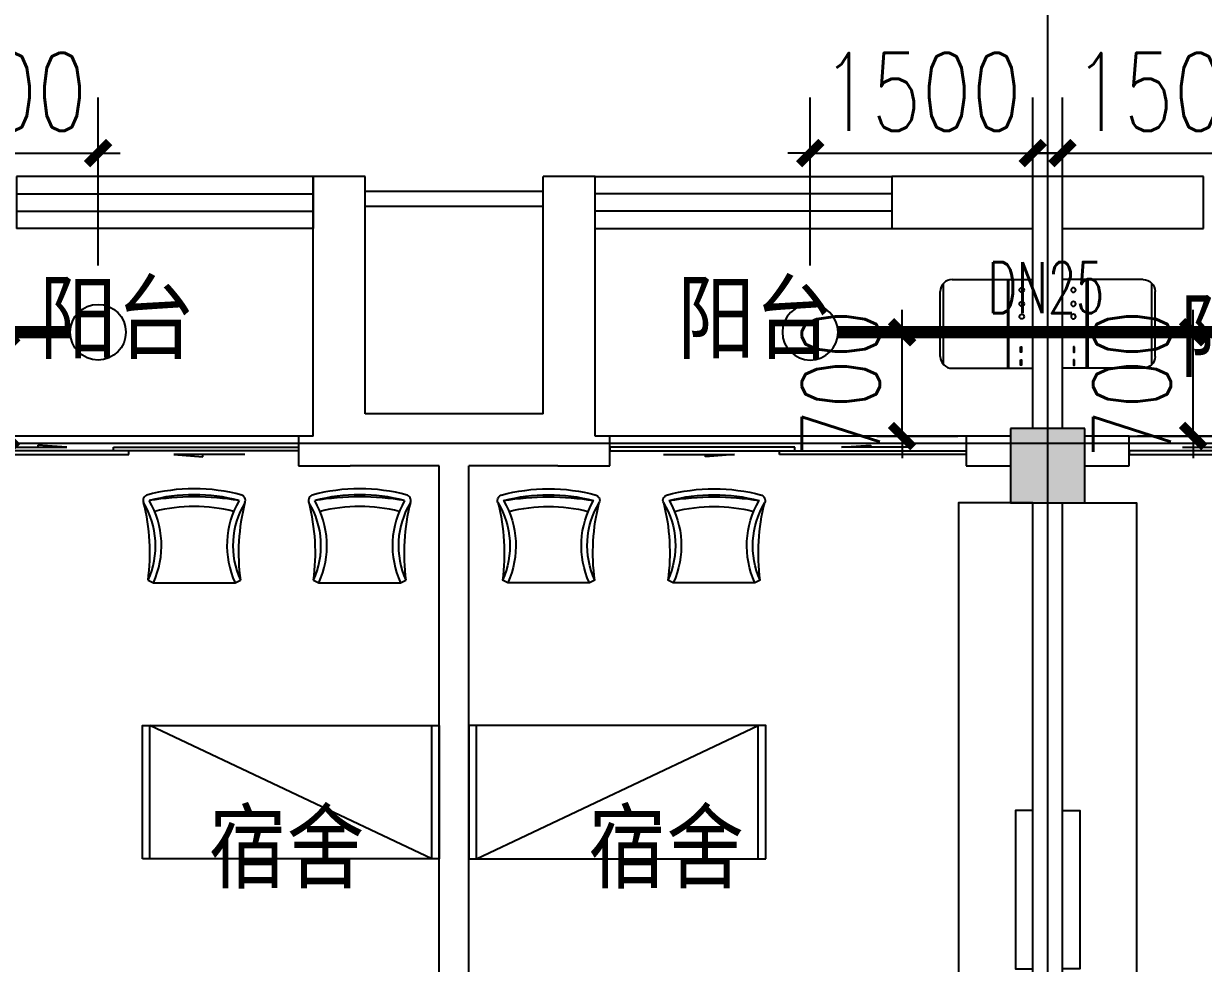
# Model space of a CAD drawing. Extents: x 0 to 2838408, y -923048 to 203859.
# Drawn here: x 2706361 to 2714313, y -334680 to -328345 of the extents above; entities that cross this region are included whole.
import ezdxf

# ---------------------------------------------------------------- set-up
doc = ezdxf.new("R2010")
doc.units = 0
doc.header["$LTSCALE"] = 1000
for name, color, linetype in [('A-Fixt', 81, 'Continuous'), ('COLUMN', 9, 'Continuous'), ('DOTE', 8, 'Continuous'), ('E2-栏杆', 92, 'Continuous'), ('EQUIP_喷头', 7, 'Continuous'), ('PIPE-喷淋', 6, 'Continuous'), ('PUB_HATCH', 8, 'Continuous'), ('PUB_TEXT', 7, 'Continuous'), ('TEXT_喷淋', 7, 'Continuous'), ('TWT_DIM', 3, 'Continuous'), ('WALL', 9, 'Continuous'), ('WINDOW', 4, 'Continuous'), ('XREF', 8, 'Continuous'), ('配景', 3, 'Continuous')]:
    doc.layers.add(name, color=color, linetype=linetype)
doc.styles.add('_TCH_DIM_T3', font='SIMPLEX', dxfattribs={"width": 0.75, "bigfont": 'HZTXT'})
doc.styles.add('_TWT_PIPEDN', font='SIMPLEX', dxfattribs={"width": 0.8, "height": 2.3, "bigfont": 'HZTXT'})
doc.styles.get("Standard").update_dxf_attribs({"font": 'geniso.shx', "bigfont": 'hztxt.shx'})
doc.dimstyles.new('_TWT_ARCH&&150', dxfattribs={"dimtxt": 525, "dimasz": 150, "dimexe": 375, "dimexo": 450, "dimgap": 150, "dimtad": 1, "dimdec": 0, "dimzin": 0, "dimdsep": 46, "dimtxsty": '_TCH_DIM_T3', "dimblk": 'ARCHTICK', "dimcen": 0.09, "dimclrt": 7, "dimazin": 2, "dimtfac": 1, "dimtdec": 0, "dimtix": 1, "dimtmove": 2, "dimatfit": 3, "dimfxl": 1, "dimtolj": 1, "dimtzin": 0, "dimarcsym": 0})

# ---------------------------------------------------------------- blocks, each defined once
blk = doc.blocks.new('单人床')
at = {"layer": 'A-Fixt'}
for p, q in [((47773.8, 13973.4), (48673.8, 13973.4)), ((47773.8, 12073.4), (48673.8, 13973.4)), ((47773.8, 12073.4), (48673.8, 12073.4))]:
    blk.add_line(p, q, dxfattribs=at)
blk.add_lwpolyline([(47773.8, 14023.4), (48673.8, 14023.4), (48673.8, 12023.4), (47773.8, 12023.4), (47773.8, 14023.4)], dxfattribs=at)
blk = doc.blocks.new('CH_AP01')
for p, q in [((-311.4, 16.6), (-275, 0)), ((-275, 0), (275, 0)), ((275, 0), (311.4, 16.6))]:
    blk.add_line(p, q)
for centre, radius, start, end in [((-306.8, 555.3), 37.8, 100.18588, 202.83587), ((0, -578.9), 1212.6, 74.71041, 105.28959), ((0, -578.9), 1172.6, 75.02868, 104.97132), ((0, -1278.1), 1856.9, 80.61099, 99.38901), ((306.8, 555.3), 37.8, 337.16413, 79.81412), ((-1658.4, 201.9), 1359.7, 352.16586, 14.42826), ((-823.7, 250), 562.9, 335.50378, 31.09034), ((-823.7, 250), 602.9, 335.50378, 30.26909), ((0, -578.9), 1092.6, 75.87672, 104.12328), ((823.7, 250), 602.9, 149.73091, 204.49622), ((823.7, 250), 562.9, 148.90966, 204.49622), ((1658.4, 201.9), 1359.7, 165.57174, 187.83414)]:
    blk.add_arc(centre, radius, start, end)
blk = doc.blocks.new('A$C61295E98')
at = {"color": 3}
for p, q in [((544, 597.9), (0, 597.9)), ((0, 597.9), (0, 0)), ((161.4, 597.9), (161.4, 0)), ((170.4, 0.2), (170.4, 597.6)), ((602.7, 572.2), (602.7, 25.6)), ((624, 517.9), (624, 80)), ((544, 0), (0, 0))]:
    blk.add_line(p, q, dxfattribs=at)
for points in [[(81.8, 540.3), (75.3, 540.3), (75.3, 576.8), (81.8, 576.8)], [(81.8, 453.1), (75.3, 453.1), (75.3, 489.6), (81.8, 489.6)], [(81.8, 352.9), (75.3, 352.9), (75.3, 389.4), (81.8, 389.4)]]:
    blk.add_lwpolyline(points, close=True, dxfattribs=at)
for centre in [(74, 250.1), (74, 164.2), (74, 70.5)]:
    blk.add_circle(centre, 15.7, dxfattribs=at)
for centre, start, end in [((544, 517.9), 360, 90), ((544, 80), 270, 0)]:
    blk.add_arc(centre, 80, start, end, dxfattribs=at)
blk = doc.blocks.new('宿舍')
at = {"layer": 'A-Fixt'}
for p, q in [((47853.8, 13801.7), (48353.8, 15701.7)), ((48353.8, 13801.7), (47853.8, 15701.7)), ((47853.8, 13801.7), (48353.8, 13801.7))]:
    blk.add_line(p, q, dxfattribs=at)
for points in [[(47853.8, 8601.7), (48353.8, 8601.7), (48353.8, 15701.7), (47853.8, 15701.7)], [(47853.8, 10676.1), (47970.5, 10676.1), (47970.5, 11742.6), (47853.8, 11742.6)]]:
    blk.add_lwpolyline(points, close=True, dxfattribs=at)
at = {"xscale": -1, "rotation": 90}
for p in [(63677.2, 60475.5), (63677.2, 58775.5)]:
    blk.add_blockref('单人床', p, dxfattribs=at)
at = {"layer": 'A-Fixt', "xscale": -1, "rotation": 180}
for p in [(50002, 9140.5), (51117.2, 9140.5)]:
    blk.add_blockref('CH_AP01', p, dxfattribs=at)
at = {"layer": '配景', "color": 252}
blk.add_blockref('A$C61295E98', (47853.8, 7096.6), dxfattribs=at)
blk = doc.blocks.new('$WINLIB2D$00000001')
at = {"color": 0}
for points in [[(-0.5, 0.5), (-0.5, -0.5)], [(-0.5, 0.5), (0.5, 0.5)], [(0.5, -0.5), (0.5, 0.5)], [(0.5, 0.1667), (-0.5, 0.1667)], [(0.5, -0.1667), (-0.5, -0.1667)], [(-0.5, -0.5), (0.5, -0.5)]]:
    blk.add_lwpolyline(points, dxfattribs=at)
blk = doc.blocks.new('$DorLib2D$00000131')
at = {"color": 0, "linetype": 'Continuous'}
for p, q in [((0.15, 0.125), (0.2319, 0.1973)), ((0.2319, 0.1973), (0.2319, 0.125)), ((-0.5, 0.125), (-0.5, 0)), ((0.0192, 0.125), (-0.5, 0.125)), ((0.0192, 0), (0.0192, 0.125)), ((0.35, 0.125), (0.15, 0.125)), ((-0.5, 0), (0.0192, 0)), ((-0.024, 0), (0.5, 0)), ((-0.024, -0.125), (-0.024, 0)), ((0.5, 0), (0.5, -0.125)), ((-0.35, -0.125), (-0.15, -0.125)), ((-0.2319, -0.1973), (-0.2319, -0.125)), ((-0.15, -0.125), (-0.2319, -0.1973)), ((0.5, -0.125), (-0.024, -0.125))]:
    blk.add_line(p, q, dxfattribs=at)
blk = doc.blocks.new('2F1')
at = {"layer": 'PUB_HATCH'}
blk.add_hatch(color=256, dxfattribs=at).paths.add_polyline_path([(2376966.7, -331075.2), (2376966.7, -331575.2), (2377466.7, -331575.2), (2377466.7, -331075.2)])
at = {"layer": 'COLUMN'}
for p, q in [((2376966.7, -331075.2), (2376966.7, -331575.2)), ((2377466.7, -331075.2), (2376966.7, -331075.2)), ((2377466.7, -331575.2), (2377466.7, -331075.2)), ((2376966.7, -331575.2), (2377466.7, -331575.2))]:
    blk.add_line(p, q, dxfattribs=at)
at = {"layer": 'DOTE'}
for p, q in [((2377216.7, -327575.2), (2377216.7, -410775.2)), ((2453916.7, -331175.2), (2343216.7, -331175.2)), ((2453916.7, -331175.2), (2343216.7, -331175.2))]:
    blk.add_line(p, q, dxfattribs=at)
at = {"layer": 'E2-栏杆'}
for points in [[(2372616.7, -329475.2), (2373816.7, -329475.2)], [(2372616.7, -329575.2), (2373816.7, -329575.2)]]:
    blk.add_lwpolyline(points, dxfattribs=at)
at = {"layer": 'WALL'}
for p, q in [((2372616.7, -329375.2), (2372266.7, -329375.2)), ((2372266.7, -329375.2), (2372266.7, -329725.2)), ((2372616.7, -330975.2), (2372616.7, -329375.2)), ((2374166.7, -329375.2), (2373816.7, -329375.2)), ((2373816.7, -330975.2), (2373816.7, -329375.2)), ((2374166.7, -329725.2), (2374166.7, -329375.2)), ((2377216.7, -329375.2), (2376166.7, -329375.2)), ((2376166.7, -329375.2), (2376166.7, -329725.2)), ((2378266.7, -329375.2), (2377216.7, -329375.2)), ((2378266.7, -329725.2), (2378266.7, -329375.2)), ((2372266.7, -331125.2), (2372266.7, -329725.2)), ((2374166.7, -331125.2), (2374166.7, -329725.2)), ((2376166.7, -329725.2), (2377116.7, -329725.2)), ((2377116.7, -331075.2), (2377116.7, -329725.2)), ((2377316.7, -329725.2), (2378266.7, -329725.2)), ((2377316.7, -331075.2), (2377316.7, -329725.2)), ((2373216.7, -330975.2), (2372616.7, -330975.2)), ((2373816.7, -330975.2), (2373216.7, -330975.2)), ((2372266.7, -331125.2), (2372166.7, -331125.2)), ((2372166.7, -331125.2), (2372166.7, -331325.2)), ((2374266.7, -331125.2), (2374166.7, -331125.2)), ((2374266.7, -331325.2), (2374266.7, -331125.2)), ((2376966.7, -331125.2), (2376666.7, -331125.2)), ((2376666.7, -331125.2), (2376666.7, -331325.2)), ((2377766.7, -331125.2), (2377466.7, -331125.2)), ((2377766.7, -331325.2), (2377766.7, -331125.2)), ((2372166.7, -331325.2), (2372516.7, -331325.2)), ((2373116.7, -331325.2), (2372516.7, -331325.2)), ((2373116.7, -336275.2), (2373116.7, -331325.2)), ((2373916.7, -331325.2), (2373316.7, -331325.2)), ((2373316.7, -336275.2), (2373316.7, -331325.2)), ((2373916.7, -331325.2), (2374266.7, -331325.2)), ((2376666.7, -331325.2), (2376966.7, -331325.2)), ((2377466.7, -331325.2), (2377766.7, -331325.2)), ((2377116.7, -336275.2), (2377116.7, -331575.2)), ((2377316.7, -336275.2), (2377316.7, -331575.2))]:
    blk.add_line(p, q, dxfattribs=at)
at = {"layer": 'WINDOW'}
for p, q in [((2372166.7, -331125.2), (2369766.7, -331125.2)), ((2376666.7, -331125.2), (2374266.7, -331125.2)), ((2377766.7, -331125.2), (2380166.7, -331125.2))]:
    blk.add_line(p, q, dxfattribs=at)
at = {"xscale": -1, "rotation": 180}
for p in [(2321462.9, -322973.6), (2329462.9, -322973.6)]:
    blk.add_blockref('宿舍', p, dxfattribs=at)
at = {"rotation": 180}
blk.add_blockref('宿舍', (2424970.6, -322973.6), dxfattribs=at)
at = {"layer": 'WINDOW'}
for name, p, xscale, yscale, zscale, rotation in [('$WINLIB2D$00000001', (2371266.7, -329550.2), 2000, 350, 2000, 180.000000000002), ('$WINLIB2D$00000001', (2375166.7, -329550.2), -2000, 350, -2000, 180), ('$DorLib2D$00000131', (2370966.7, -331225.2), 2400, -200, 2400, 180), ('$DorLib2D$00000131', (2375466.7, -331225.2), -2400, -200, -2400, 180)]:
    blk.add_blockref(name, p, dxfattribs=dict(at, xscale=xscale, yscale=yscale, zscale=zscale, rotation=rotation))
at = {"layer": 'WINDOW', "xscale": -2400, "yscale": 200, "zscale": -2400}
blk.add_blockref('$DorLib2D$00000131', (2378966.7, -331225.2), dxfattribs=at)
at = {"layer": 'PUB_TEXT'}
for s, p in [('阳台', (2370420, -330607.1)), ('阳台', (2374720.7, -330607.1)), ('阳台', (2378105, -330729.3)), ('宿舍', (2371562.1, -334174.9)), ('宿舍', (2374120.8, -334174.9))]:
    blk.add_text(s, height=525, dxfattribs=at).set_placement(p)
blk = doc.blocks.new('_ArchTick')
at = {"color": 0, "linetype": 'ByBlock', "const_width": 0.4}
blk.add_lwpolyline([(-0.5, -0.5), (0.5, 0.5)], dxfattribs=at)
blk = doc.blocks.new('*D1860')
at = {"layer": 'Defpoints', "color": 0, "linetype": 'ByBlock', "transparency": 16777216}
for p in [(2714862.5, -329217.8), (2713362.5, -330425.2), (2714862.5, -330425.2)]:
    blk.add_point(p, dxfattribs=at)
at = {"layer": 'TWT_DIM', "color": 0, "linetype": 'ByBlock', "lineweight": -2, "transparency": 16777216}
for p, q in [((2713362.5, -329975.2), (2713362.5, -328842.8)), ((2714862.5, -329975.2), (2714862.5, -328842.8)), ((2713362.5, -329217.8), (2713212.5, -329217.8)), ((2713362.5, -329217.8), (2714862.5, -329217.8)), ((2714862.5, -329217.8), (2715012.5, -329217.8))]:
    blk.add_line(p, q, dxfattribs=at)
at = {"layer": 'TWT_DIM', "color": 0, "linetype": 'ByBlock', "lineweight": -2, "transparency": 16777216, "xscale": 150, "yscale": 150, "zscale": 150}
blk.add_blockref('_ArchTick', (2713362.5, -329217.8), dxfattribs=at)
at = {"layer": 'TWT_DIM', "color": 0, "linetype": 'ByBlock', "lineweight": -2, "transparency": 16777216, "xscale": 150, "yscale": 150, "zscale": 150, "rotation": 180}
blk.add_blockref('_ArchTick', (2714862.5, -329217.8), dxfattribs=at)
at = {"layer": 'TWT_DIM', "color": 7, "linetype": 'ByBlock', "transparency": 16777216, "insert": (2714112.5, -328805.3), "char_height": 525, "attachment_point": 5, "style": '_TCH_DIM_T3'}
blk.add_mtext('\\A1;1500', dxfattribs=at)
blk = doc.blocks.new('*D1861')
at = {"layer": 'Defpoints', "color": 0, "linetype": 'ByBlock', "transparency": 16777216}
for p in [(2714243.5, -330425.2), (2714862.5, -330425.2), (2714862.5, -331125.2)]:
    blk.add_point(p, dxfattribs=at)
at = {"layer": 'TWT_DIM', "color": 0, "linetype": 'ByBlock', "lineweight": -2, "transparency": 16777216}
for p, q in [((2714243.5, -330425.2), (2714243.5, -330275.2)), ((2714412.5, -330425.2), (2713868.5, -330425.2)), ((2714243.5, -331125.2), (2714243.5, -330425.2)), ((2714412.5, -331125.2), (2713868.5, -331125.2)), ((2714243.5, -331125.2), (2714243.5, -331275.2))]:
    blk.add_line(p, q, dxfattribs=at)
at = {"layer": 'TWT_DIM', "color": 0, "linetype": 'ByBlock', "lineweight": -2, "transparency": 16777216, "xscale": 150, "yscale": 150, "zscale": 150}
for p, rotation in [((2714243.5, -330425.2), 270), ((2714243.5, -331125.2), 90)]:
    blk.add_blockref('_ArchTick', p, dxfattribs=dict(at, rotation=rotation))
at = {"layer": 'TWT_DIM', "color": 7, "linetype": 'ByBlock', "transparency": 16777216, "insert": (2713831, -330775.2), "char_height": 525, "attachment_point": 5, "rotation": 90, "style": '_TCH_DIM_T3'}
blk.add_mtext('\\A1;700', dxfattribs=at)
blk = doc.blocks.new('*D1862')
at = {"layer": 'Defpoints', "color": 0, "linetype": 'ByBlock', "transparency": 16777216}
for p in [(2706862.5, -329217.8), (2705362.5, -330425.2), (2706862.5, -330425.2)]:
    blk.add_point(p, dxfattribs=at)
at = {"layer": 'TWT_DIM', "color": 0, "linetype": 'ByBlock', "lineweight": -2, "transparency": 16777216}
for p, q in [((2705362.5, -329975.2), (2705362.5, -328842.8)), ((2706862.5, -329975.2), (2706862.5, -328842.8)), ((2705362.5, -329217.8), (2705212.5, -329217.8)), ((2705362.5, -329217.8), (2706862.5, -329217.8)), ((2706862.5, -329217.8), (2707012.5, -329217.8))]:
    blk.add_line(p, q, dxfattribs=at)
at = {"layer": 'TWT_DIM', "color": 0, "linetype": 'ByBlock', "lineweight": -2, "transparency": 16777216, "xscale": 150, "yscale": 150, "zscale": 150}
blk.add_blockref('_ArchTick', (2705362.5, -329217.8), dxfattribs=at)
at = {"layer": 'TWT_DIM', "color": 0, "linetype": 'ByBlock', "lineweight": -2, "transparency": 16777216, "xscale": 150, "yscale": 150, "zscale": 150, "rotation": 180}
blk.add_blockref('_ArchTick', (2706862.5, -329217.8), dxfattribs=at)
at = {"layer": 'TWT_DIM', "color": 7, "linetype": 'ByBlock', "transparency": 16777216, "insert": (2706112.5, -328805.3), "char_height": 525, "attachment_point": 5, "style": '_TCH_DIM_T3'}
blk.add_mtext('\\A1;1500', dxfattribs=at)
blk = doc.blocks.new('*D1863')
at = {"layer": 'Defpoints', "color": 0, "linetype": 'ByBlock', "transparency": 16777216}
for p in [(2706243.5, -330425.2), (2706862.5, -330425.2), (2706862.5, -331125.2)]:
    blk.add_point(p, dxfattribs=at)
at = {"layer": 'TWT_DIM', "color": 0, "linetype": 'ByBlock', "lineweight": -2, "transparency": 16777216}
for p, q in [((2706243.5, -330425.2), (2706243.5, -330275.2)), ((2706412.5, -330425.2), (2705868.5, -330425.2)), ((2706243.5, -331125.2), (2706243.5, -330425.2)), ((2706412.5, -331125.2), (2705868.5, -331125.2)), ((2706243.5, -331125.2), (2706243.5, -331275.2))]:
    blk.add_line(p, q, dxfattribs=at)
at = {"layer": 'TWT_DIM', "color": 0, "linetype": 'ByBlock', "lineweight": -2, "transparency": 16777216, "xscale": 150, "yscale": 150, "zscale": 150}
for p, rotation in [((2706243.5, -330425.2), 270), ((2706243.5, -331125.2), 90)]:
    blk.add_blockref('_ArchTick', p, dxfattribs=dict(at, rotation=rotation))
at = {"layer": 'TWT_DIM', "color": 7, "linetype": 'ByBlock', "transparency": 16777216, "insert": (2705831, -330775.2), "char_height": 525, "attachment_point": 5, "rotation": 90, "style": '_TCH_DIM_T3'}
blk.add_mtext('\\A1;700', dxfattribs=at)
blk = doc.blocks.new('*D1897')
at = {"layer": 'Defpoints', "color": 0, "linetype": 'ByBlock', "transparency": 16777216}
for p in [(2713162.5, -329217.8), (2711662.5, -330425.2), (2713162.5, -330425.2)]:
    blk.add_point(p, dxfattribs=at)
at = {"layer": 'TWT_DIM', "color": 0, "linetype": 'ByBlock', "lineweight": -2, "transparency": 16777216}
for p, q in [((2711662.5, -329975.2), (2711662.5, -328842.8)), ((2713162.5, -329975.2), (2713162.5, -328842.8)), ((2711662.5, -329217.8), (2711512.5, -329217.8)), ((2711662.5, -329217.8), (2713162.5, -329217.8)), ((2713162.5, -329217.8), (2713312.5, -329217.8))]:
    blk.add_line(p, q, dxfattribs=at)
at = {"layer": 'TWT_DIM', "color": 0, "linetype": 'ByBlock', "lineweight": -2, "transparency": 16777216, "xscale": 150, "yscale": 150, "zscale": 150}
blk.add_blockref('_ArchTick', (2711662.5, -329217.8), dxfattribs=at)
at = {"layer": 'TWT_DIM', "color": 0, "linetype": 'ByBlock', "lineweight": -2, "transparency": 16777216, "xscale": 150, "yscale": 150, "zscale": 150, "rotation": 180}
blk.add_blockref('_ArchTick', (2713162.5, -329217.8), dxfattribs=at)
at = {"layer": 'TWT_DIM', "color": 7, "linetype": 'ByBlock', "transparency": 16777216, "insert": (2712412.5, -328805.3), "char_height": 525, "attachment_point": 5, "style": '_TCH_DIM_T3'}
blk.add_mtext('\\A1;1500', dxfattribs=at)
blk = doc.blocks.new('*D1898')
at = {"layer": 'Defpoints', "color": 0, "linetype": 'ByBlock', "transparency": 16777216}
for p in [(2711662.5, -330425.2), (2712281.5, -330425.2), (2711662.5, -331125.2)]:
    blk.add_point(p, dxfattribs=at)
at = {"layer": 'TWT_DIM', "color": 0, "linetype": 'ByBlock', "lineweight": -2, "transparency": 16777216}
for p, q in [((2712281.5, -330425.2), (2712281.5, -330275.2)), ((2712112.5, -330425.2), (2712656.5, -330425.2)), ((2712281.5, -331125.2), (2712281.5, -330425.2)), ((2712112.5, -331125.2), (2712656.5, -331125.2)), ((2712281.5, -331125.2), (2712281.5, -331275.2))]:
    blk.add_line(p, q, dxfattribs=at)
at = {"layer": 'TWT_DIM', "color": 0, "linetype": 'ByBlock', "lineweight": -2, "transparency": 16777216, "xscale": 150, "yscale": 150, "zscale": 150}
for p, rotation in [((2712281.5, -330425.2), 270), ((2712281.5, -331125.2), 90)]:
    blk.add_blockref('_ArchTick', p, dxfattribs=dict(at, rotation=rotation))
at = {"layer": 'TWT_DIM', "color": 7, "linetype": 'ByBlock', "transparency": 16777216, "insert": (2711869, -330775.2), "char_height": 525, "attachment_point": 5, "rotation": 90, "style": '_TCH_DIM_T3'}
blk.add_mtext('\\A1;700', dxfattribs=at)
blk = doc.blocks.new('$TwtSys$00000125')
blk.add_circle((0, 0, 0), 1)

msp = doc.modelspace()

# ---------------------------------------------------------------- linework, layer by layer
at = {"layer": 'PIPE-喷淋', "linetype": 'ByBlock', "ltscale": 1.5, "const_width": 82.5}
for points in [[(2703850, -330425.2), (2706675, -330425.2)], [(2711850, -330425.2), (2714675, -330425.2)]]:
    msp.add_lwpolyline(points, dxfattribs=at)

# ---------------------------------------------------------------- block references
at = {"layer": 'EQUIP_喷头', "linetype": 'ByBlock', "xscale": 187.5, "yscale": 187.5, "zscale": 187.5}
msp.add_blockref('$TwtSys$00000125', (2706862.5, -330425.2), dxfattribs=at)
at = {"layer": 'EQUIP_喷头', "linetype": 'ByBlock', "xscale": 187.5, "yscale": -187.5, "zscale": 187.5, "rotation": 180}
msp.add_blockref('$TwtSys$00000125', (2711662.5, -330425.2), dxfattribs=at)
at = {"layer": 'XREF'}
msp.add_blockref('2F1', (336045.8, 0), dxfattribs=at)

# ---------------------------------------------------------------- texts
at = {"layer": 'TEXT_喷淋', "color": 251, "linetype": 'ByBlock', "style": '_TWT_PIPEDN', "width": 0.64}
msp.add_text('DN25', height=345, dxfattribs=at).set_placement((2712857.7, -330297.7))

# ---------------------------------------------------------------- dimensions: what is measured, and where the dimension line sits
at = {"layer": 'TWT_DIM', "linetype": 'ByBlock'}
for p1, p2, distance, picture, middle in [((2705362.5, -330425.2), (2706862.5, -330425.2), 1207.4, '*D1862', (2706112.5, -328805.3)), ((2711662.5, -330425.2), (2713162.5, -330425.2), 1207.4, '*D1897', (2712412.5, -328805.3)), ((2713362.5, -330425.2), (2714862.5, -330425.2), 1207.4, '*D1860', (2714112.5, -328805.3)), ((2706862.5, -331125.2), (2706862.5, -330425.2), 619, '*D1863', (2705831, -330775.2)), ((2711662.5, -331125.2), (2711662.5, -330425.2), -619, '*D1898', (2711869, -330775.2)), ((2714862.5, -331125.2), (2714862.5, -330425.2), 619, '*D1861', (2713831, -330775.2))]:
    dim = msp.add_aligned_dim(p1=p1, p2=p2, distance=distance, dimstyle='_TWT_ARCH&&150', dxfattribs=at)
    dim.commit()
    dim.dimension.update_dxf_attribs({"geometry": picture, "text_midpoint": middle})

doc.saveas('drawing.dxf')
